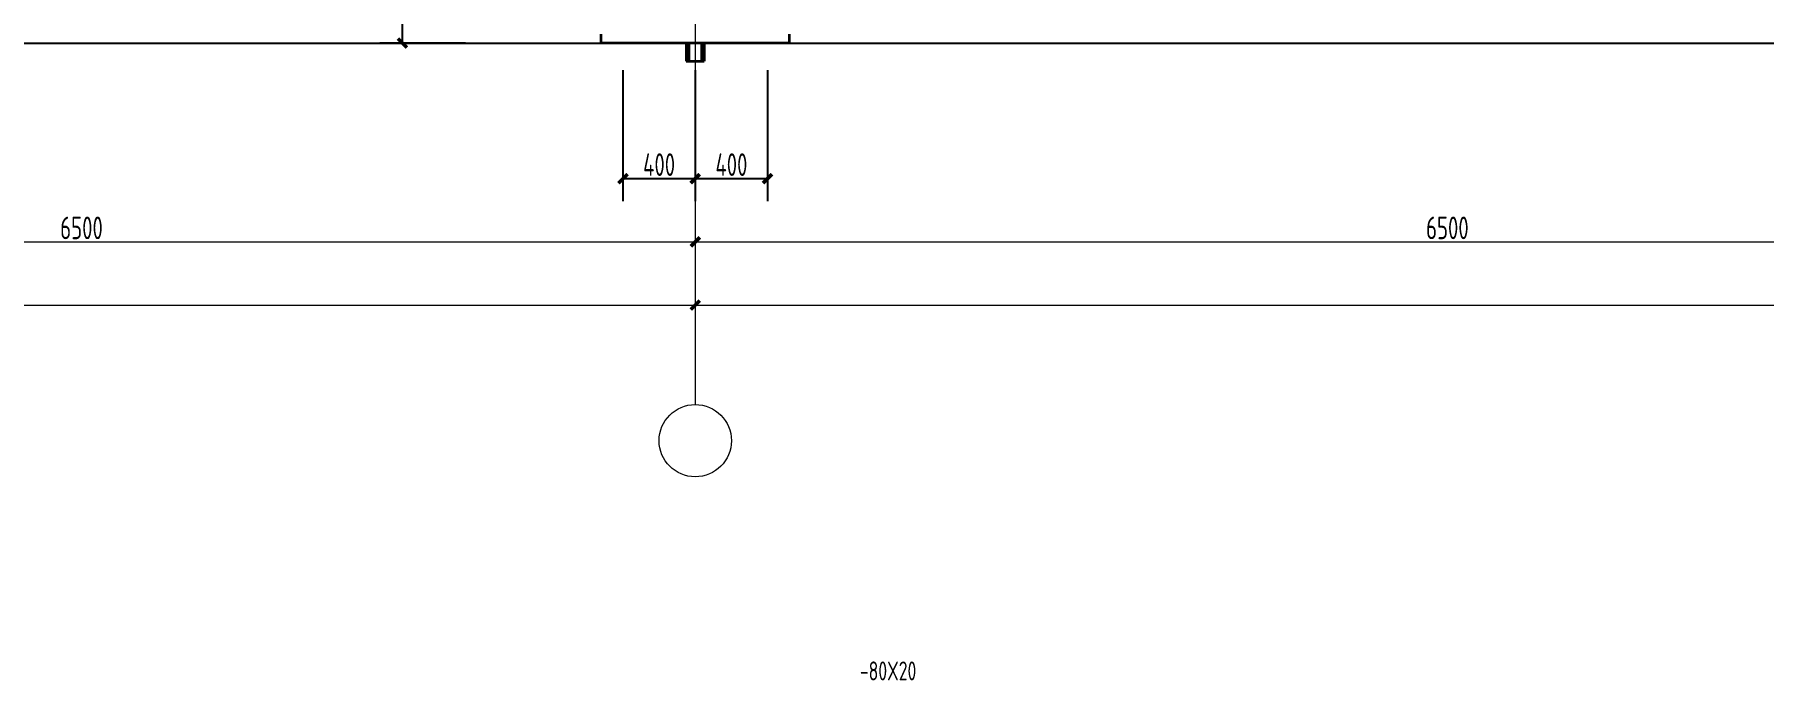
# Model space of a CAD drawing. Extents: x 19118 to 566552, y -1188739 to 92943.
# Drawn here: x 103394 to 122518, y -956230 to -949083 of the extents above; entities that cross this region are included whole.
import ezdxf
from ezdxf.enums import TextEntityAlignment as Align

# ---------------------------------------------------------------- set-up
doc = ezdxf.new("R2010")
doc.units = 0
doc.header["$LTSCALE"] = 1000
doc.header["$MEASUREMENT"] = 0
doc.linetypes.add('线型6', pattern=[8.75, 5, -1.25, 1.25, -1.25])
doc.layers.get('0').update_dxf_attribs({"linetype": 'CONTINUOUS'})
doc.layers.get('Defpoints').update_dxf_attribs({"linetype": 'CONTINUOUS'})
for name, color, linetype, lineweight in [('111', 9, '线型6', 18), ('112', 9, 'CONTINUOUS', 18), ('14', 2, 'CONTINUOUS', 35), ('尺寸标注', 9, 'CONTINUOUS', 18), ('层116', 1, 'CONTINUOUS', 35), ('钢板标注', 9, 'CONTINUOUS', 18)]:
    doc.layers.add(name, color=color, linetype=linetype, lineweight=lineweight)
doc.styles.add('PkpmHz', font='Pkpmeng', dxfattribs={"width": 0.7, "bigfont": 'hztxt'})
doc.dimstyles.new('Pkpm_1.00', dxfattribs={"dimtxt": 250, "dimasz": 100, "dimexe": 250, "dimexo": 0.0625, "dimgap": 30, "dimtad": 1, "dimdec": 0, "dimrnd": 5, "dimzin": 0, "dimdsep": 46, "dimtxsty": 'PkpmHz', "dimblk1": 'ARCHTICK', "dimblk2": 'ARCHTICK', "dimsah": 1, "dimcen": 0.09, "dimadec": 0, "dimazin": 0, "dimtfac": 1, "dimtdec": 0, "dimtmove": 2, "dimatfit": 1, "dimfxl": 1, "dimtolj": 1, "dimtzin": 0, "dimarcsym": 0})

# ---------------------------------------------------------------- blocks, each defined once
blk = doc.blocks.new('_ArchTick')
at = {"color": 0, "linetype": 'ByBlock', "const_width": 0.4}
blk.add_lwpolyline([(-0.5, -0.5), (0.5, 0.5)], dxfattribs=at)
blk = doc.blocks.new('*D64')
at = {"layer": 'Defpoints', "color": 0, "linetype": 'Continuous'}
for p in [(109902, -949177), (110702, -949177), (110702, -950677)]:
    blk.add_point(p, dxfattribs=at)
at = {"layer": '尺寸标注', "color": 0, "linetype": 'Continuous', "lineweight": -2}
for p, q in [((109902, -949477), (109902, -950927)), ((110702, -949477), (110702, -950927)), ((109902, -950677), (110702, -950677))]:
    blk.add_line(p, q, dxfattribs=at)
at = {"layer": '尺寸标注', "color": 0, "linetype": 'Continuous', "lineweight": -2, "xscale": 100, "yscale": 100, "zscale": 100, "rotation": 180}
blk.add_blockref('_ArchTick', (109902, -950677), dxfattribs=at)
at = {"layer": '尺寸标注', "color": 0, "linetype": 'Continuous', "lineweight": -2, "xscale": 100, "yscale": 100, "zscale": 100}
blk.add_blockref('_ArchTick', (110702, -950677), dxfattribs=at)
at = {"layer": '尺寸标注', "color": 0, "linetype": 'Continuous', "insert": (110302, -950522), "char_height": 250, "attachment_point": 5, "style": 'PkpmHz'}
blk.add_mtext('\\A1;400', dxfattribs=at)
blk = doc.blocks.new('*D65')
at = {"layer": 'Defpoints', "color": 0, "linetype": 'Continuous'}
for p in [(110702, -949177), (111502, -949177), (111502, -950677)]:
    blk.add_point(p, dxfattribs=at)
at = {"layer": '尺寸标注', "color": 0, "linetype": 'Continuous', "lineweight": -2}
for p, q in [((110702, -949477), (110702, -950927)), ((111502, -949477), (111502, -950927)), ((110702, -950677), (111502, -950677))]:
    blk.add_line(p, q, dxfattribs=at)
at = {"layer": '尺寸标注', "color": 0, "linetype": 'Continuous', "lineweight": -2, "xscale": 100, "yscale": 100, "zscale": 100, "rotation": 180}
blk.add_blockref('_ArchTick', (110702, -950677), dxfattribs=at)
at = {"layer": '尺寸标注', "color": 0, "linetype": 'Continuous', "lineweight": -2, "xscale": 100, "yscale": 100, "zscale": 100}
blk.add_blockref('_ArchTick', (111502, -950677), dxfattribs=at)
at = {"layer": '尺寸标注', "color": 0, "linetype": 'Continuous', "insert": (111102, -950522), "char_height": 250, "attachment_point": 5, "style": 'PkpmHz'}
blk.add_mtext('\\A1;400', dxfattribs=at)
blk = doc.blocks.new('*D71')
at = {"layer": 'Defpoints', "color": 0, "linetype": 'Continuous'}
for p in [(107462, -933717), (110702, -933717), (110702, -949177)]:
    blk.add_point(p, dxfattribs=at)
at = {"layer": '尺寸标注', "color": 0, "linetype": 'Continuous', "lineweight": -2}
for p, q in [((108162, -933717), (107212, -933717)), ((107462, -949177), (107462, -933717)), ((108162, -949177), (107212, -949177))]:
    blk.add_line(p, q, dxfattribs=at)
at = {"layer": '尺寸标注', "color": 0, "linetype": 'Continuous', "lineweight": -2, "xscale": 100, "yscale": 100, "zscale": 100}
for p, rotation in [((107462, -933717), 90), ((107462, -949177), 270)]:
    blk.add_blockref('_ArchTick', p, dxfattribs=dict(at, rotation=rotation))
at = {"layer": '尺寸标注', "color": 0, "linetype": 'Continuous', "insert": (107307, -941447), "char_height": 250, "attachment_point": 5, "rotation": 90, "style": 'PkpmHz'}
blk.add_mtext('\\A1;7800', dxfattribs=at)

msp = doc.modelspace()

# ---------------------------------------------------------------- linework, layer by layer
msp.add_line((83452.34, -949177.08), (193097.52, -949177.08))
at = {"layer": '111', "ltscale": 100}
msp.add_line((110702.34, -947677.08), (110702.34, -953177.08), dxfattribs=at)
at = {"layer": '112', "ltscale": 100}
msp.add_circle((110702.34, -953577.08), 400, dxfattribs=at)
at = {"layer": '14', "ltscale": 100}
for p, q in [((109662.34, -949177.08), (109662.34, -949077.08)), ((111742.33, -949077.08), (111742.33, -949177.08)), ((111742.33, -949177.08), (109662.34, -949177.08))]:
    msp.add_line(p, q, dxfattribs=at)
at = {"layer": '尺寸标注', "linetype": 'Continuous'}
for p, q in [((110702.34, -949477.08), (110702.34, -951627.08)), ((110702.34, -949477.08), (110702.34, -951627.08)), ((84702.34, -951377.08), (110702.34, -951377.08)), ((110702.34, -951377.08), (136702.33, -951377.08)), ((84702.34, -952077.08), (188702.33, -952077.08))]:
    msp.add_line(p, q, dxfattribs=at)
at = {"layer": '层116'}
for p, q in [((110602.34, -949177.08), (110602.34, -949377.08)), ((110632.34, -949177.08), (110632.34, -949377.08)), ((110772.34, -949177.08), (110772.34, -949377.08)), ((110802.34, -949177.08), (110802.34, -949377.08)), ((110602.34, -949377.08), (110802.34, -949377.08))]:
    msp.add_line(p, q, dxfattribs=at)

# ---------------------------------------------------------------- block references
at = {"layer": '尺寸标注', "linetype": 'Continuous', "xscale": 100, "yscale": 100, "zscale": 100, "rotation": 180}
for p in [(110702.34, -951377.08), (110702.34, -952077.08)]:
    msp.add_blockref('_ArchTick', p, dxfattribs=at)
at = {"layer": '尺寸标注', "linetype": 'Continuous', "xscale": 100, "yscale": 100, "zscale": 100}
for p in [(110702.34, -951377.08), (110702.34, -952077.08)]:
    msp.add_blockref('_ArchTick', p, dxfattribs=at)

# ---------------------------------------------------------------- texts
at = {"layer": '尺寸标注', "style": 'PkpmHz', "width": 0.7}
for p in [(103677.37, -951347.08), (118786.42, -951347.08)]:
    msp.add_text('6500', height=250, dxfattribs=at).set_placement(p)
at = {"layer": '钢板标注', "style": 'PkpmHz', "width": 0.71}
msp.add_text('-80X20', height=210, dxfattribs=at).set_placement((112835.29, -956230.24), align=Align.CENTER)

# ---------------------------------------------------------------- dimensions: what is measured, and where the dimension line sits
at = {"layer": '尺寸标注', "linetype": 'Continuous'}
dim = msp.add_linear_dim(base=(107462.34, -933717.08), p1=(110702.34, -949177.08), p2=(110702.34, -933717.08), angle=90, text='7800', dimstyle='Pkpm_1.00', override={"dimexo": 2539.999756, "dimtih": 0, "dimtoh": 0}, dxfattribs=at)
dim.commit()
dim.dimension.update_dxf_attribs({"geometry": '*D71', "text_midpoint": (107307.34, -941447.08)})
for base, p1, p2, picture, middle in [((110702.34, -950677.08), (109902.34, -949177.08), (110702.34, -949177.08), '*D64', (110302.34, -950522.08)), ((111502.34, -950677.08), (110702.34, -949177.08), (111502.34, -949177.08), '*D65', (111102.34, -950522.08))]:
    dim = msp.add_linear_dim(base=base, p1=p1, p2=p2, text='400', dimstyle='Pkpm_1.00', override={"dimexo": 300, "dimtih": 0, "dimtoh": 0}, dxfattribs=at)
    dim.commit()
    dim.dimension.update_dxf_attribs({"geometry": picture, "text_midpoint": middle})

doc.saveas('drawing.dxf')
